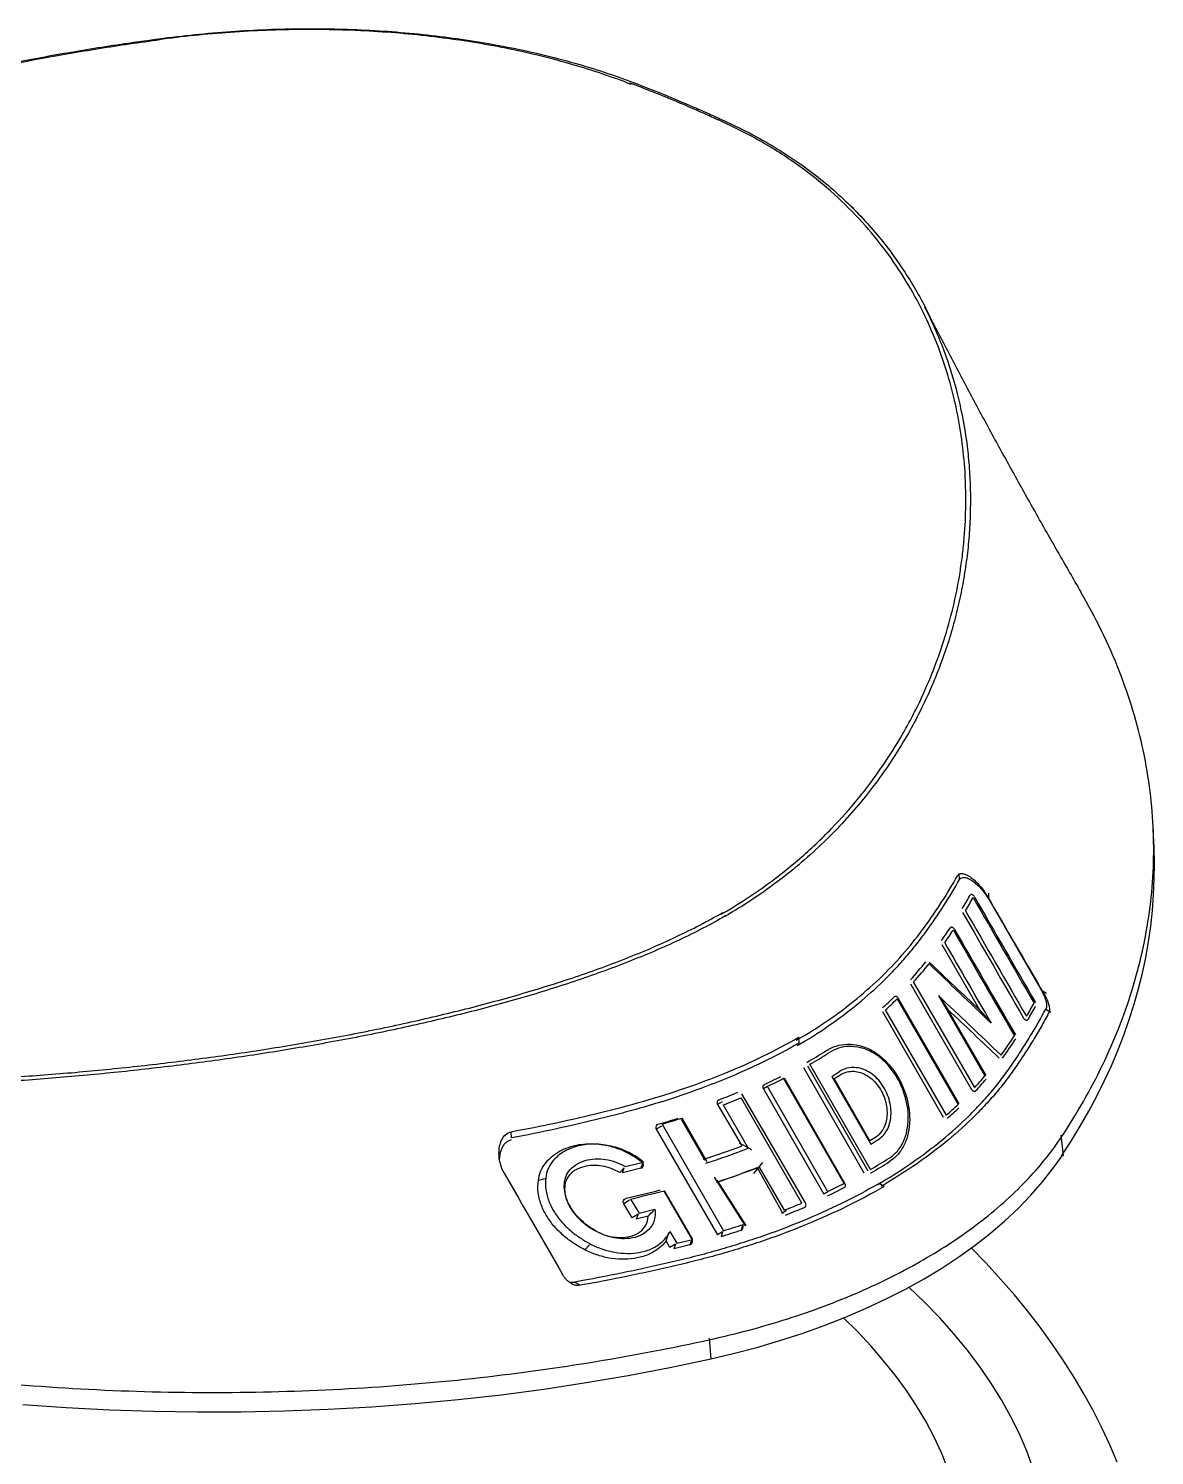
# Model space of a CAD drawing. Extents: x 0 to 170, y 4 to 247.
# Drawn here: x 147.33 to 169.73, y 138.97 to 167.36 of the extents above; entities that cross this region are included whole.
import ezdxf

# ---------------------------------------------------------------- set-up
doc = ezdxf.new("R2010")
doc.units = 0
doc.layers.add('LIVELLO_1', color=160, linetype='Continuous')

# ---------------------------------------------------------------- blocks, each defined once
blk = doc.blocks.new('AI9-BLK1')
at = {"layer": 'LIVELLO_1', "color": 7}
for p, q in [((84.811, 25.648), (84.797, 26.017)), ((81.521, 24.621), (81.524, 24.739)), ((81.521, 24.621), (82.571, 22.802)), ((80.587, 23.721), (81.34, 22.418)), ((82.673, 22.747), (82.571, 22.804)), ((80.52, 22.704), (80.707, 22.429)), ((81.468, 21.116), (80.707, 22.429)), ((79.405, 22.385), (80.616, 20.287)), ((81.34, 22.418), (81.57, 22.155)), ((77.916, 21.307), (79.115, 19.214)), ((79.167, 19.242), (77.965, 21.337)), ((78.661, 18.968), (77.46, 21.063)), ((79.041, 19.17), (77.841, 21.266)), ((78.4, 21.097), (79.173, 19.747)), ((78.446, 21.051), (78.56, 21.122)), ((79.157, 19.813), (78.446, 21.051)), ((77.875, 18.578), (76.609, 20.748)), ((76.241, 20.529), (76.738, 19.667)), ((75.88, 19.421), (75.407, 20.238)), ((75.92, 19.398), (75.419, 20.268)), ((79.267, 19.881), (79.157, 19.813)), ((82.956, 19.928), (83, 19.515)), ((76.809, 19.633), (76.563, 19.766)), ((77.021, 19.386), (76.841, 19.167)), ((74.235, 19.176), (74.269, 19.274)), ((76.683, 18.122), (76.068, 19.091)), ((76.694, 18.127), (76.121, 19.029)), ((76.916, 19.286), (77.425, 18.367)), ((75.062, 18.805), (75.62, 17.845)), ((78.32, 18.8), (78.238, 18.751)), ((74.544, 18.354), (74.508, 18.255)), ((74.742, 18.315), (74.508, 18.255)), ((77.489, 18.421), (77.398, 18.368)), ((76.224, 18.001), (76.122, 17.943)), ((75.289, 17.76), (75.255, 17.663)), ((73.288, 17.005), (73.392, 16.94)), ((75.959, 15.887), (75.993, 15.47))]:
    blk.add_line(p, q, dxfattribs=at)
for points in [[(82.972, 19.515), (83.162, 19.81), (83.342, 20.106), (83.513, 20.402), (83.672, 20.701), (83.822, 21.003), (83.962, 21.307), (84.091, 21.61), (84.208, 21.917), (84.317, 22.225), (84.415, 22.532), (84.502, 22.842), (84.579, 23.151), (84.646, 23.463), (84.702, 23.774), (84.746, 24.086), (84.781, 24.398), (84.804, 24.713), (84.817, 25.025), (84.82, 25.339), (84.811, 25.651)], [(77.117, 20.895), (77.038, 20.848), (78.238, 18.751)], [(76.22, 20.592), (76.127, 20.539), (76.609, 19.713)], [(62.303, 14.569), (63.166, 14.508), (64.033, 14.463), (64.902, 14.434), (65.773, 14.42), (66.642, 14.422), (67.511, 14.44), (68.38, 14.474), (69.246, 14.522), (70.109, 14.588), (70.967, 14.668), (71.822, 14.763), (72.671, 14.876), (73.512, 15.003), (74.348, 15.146), (75.175, 15.303), (75.993, 15.474)], [(75.008, 20.105), (74.906, 20.047), (76.122, 17.943)], [(74.63, 19.362), (74.598, 19.268), (74.235, 19.176)], [(75.965, 15.47), (76.44, 15.582), (76.906, 15.704), (77.363, 15.839), (77.81, 15.984), (78.246, 16.14), (78.67, 16.307), (79.081, 16.483), (79.479, 16.669), (79.864, 16.866), (80.235, 17.07), (80.588, 17.284), (80.926, 17.507), (81.251, 17.739), (81.554, 17.977), (81.842, 18.221), (82.112, 18.475), (82.362, 18.735), (82.594, 18.997), (82.807, 19.268), (83, 19.542)], [(74.544, 18.354), (74.43, 18.285), (74.26, 18.564)], [(75.289, 17.76), (75.176, 17.694), (75.102, 17.824)], [(75.607, 17.836), (75.574, 17.744), (75.255, 17.663)], [(84.081, 13.421), (83.934, 13.766), (83.774, 14.106), (83.6, 14.447), (83.413, 14.783), (83.215, 15.118), (83.004, 15.45), (82.78, 15.779), (82.544, 16.104), (82.293, 16.429), (82.032, 16.748), (81.758, 17.065), (81.472, 17.38), (81.175, 17.688)], [(80.71, 13.291), (80.582, 13.609), (80.435, 13.922), (80.27, 14.234), (80.087, 14.542), (79.885, 14.846), (79.667, 15.146), (79.431, 15.44), (79.18, 15.732), (78.91, 16.019), (78.625, 16.3)], [(82.409, 13.289), (82.281, 13.638), (82.132, 13.982), (81.964, 14.325), (81.775, 14.664), (81.567, 14.998), (81.34, 15.329), (81.095, 15.656), (80.829, 15.976), (80.547, 16.293), (80.247, 16.603), (79.928, 16.909)]]:
    blk.add_lwpolyline(points, dxfattribs=at)
for points, knots in [([(49.838, 36.897), (50.134, 37.069), (50.432, 37.232), (50.733, 37.394), (51.043, 37.557), (51.352, 37.716), (51.666, 37.87), (51.985, 38.027), (52.308, 38.178), (52.633, 38.325), (52.964, 38.475), (53.298, 38.618), (53.635, 38.759), (53.976, 38.901), (54.321, 39.037), (54.667, 39.169), (55.019, 39.305), (55.373, 39.432), (55.729, 39.557), (56.09, 39.684), (56.453, 39.804), (56.818, 39.922), (57.188, 40.04), (57.558, 40.152), (57.932, 40.261), (58.119, 40.314), (58.308, 40.367), (58.497, 40.42), (58.688, 40.473), (58.878, 40.524), (59.068, 40.575), (59.453, 40.674), (59.838, 40.77), (60.225, 40.861), (60.616, 40.953), (61.007, 41.039), (61.401, 41.121), (61.796, 41.205), (62.194, 41.281), (62.593, 41.355), (62.992, 41.429), (63.394, 41.498), (63.795, 41.562), (64.201, 41.625), (64.606, 41.684), (65.011, 41.739)], [0, 0, 0, 0, 1, 1, 1, 2, 2, 2, 3, 3, 3, 4, 4, 4, 5, 5, 5, 6, 6, 6, 7, 7, 7, 8, 8, 8, 9, 9, 9, 10, 10, 10, 11, 11, 11, 12, 12, 12, 13, 13, 13, 14, 14, 14, 15, 15, 15, 15]), ([(74.408, 40.831), (74.027, 40.979), (73.64, 41.111), (73.247, 41.223), (72.834, 41.344), (72.416, 41.446), (71.995, 41.534), (71.555, 41.623), (71.113, 41.697), (70.666, 41.754), (70.208, 41.815), (69.747, 41.857), (69.284, 41.884), (68.812, 41.914), (68.339, 41.925), (67.866, 41.922), (67.388, 41.92), (66.908, 41.901), (66.432, 41.866), (65.954, 41.832), (65.479, 41.783), (65.004, 41.718)], [0, 0, 0, 0, 1, 1, 1, 2, 2, 2, 3, 3, 3, 4, 4, 4, 5, 5, 5, 6, 6, 6, 7, 7, 7, 7]), ([(65.011, 41.739), (65.487, 41.802), (65.964, 41.851), (66.444, 41.884), (66.922, 41.918), (67.401, 41.937), (67.881, 41.939), (68.356, 41.942), (68.831, 41.929), (69.304, 41.904), (69.769, 41.876), (70.231, 41.835), (70.691, 41.775), (71.139, 41.718), (71.584, 41.644), (72.025, 41.558), (72.448, 41.474), (72.868, 41.372), (73.283, 41.254), (73.677, 41.142), (74.067, 41.014), (74.45, 40.87)], [0, 0, 0, 0, 1, 1, 1, 2, 2, 2, 3, 3, 3, 4, 4, 4, 5, 5, 5, 6, 6, 6, 7, 7, 7, 7]), ([(49.883, 36.869), (50.178, 37.039), (50.474, 37.205), (50.775, 37.367), (51.083, 37.53), (51.393, 37.689), (51.706, 37.844), (52.024, 38), (52.347, 38.153), (52.671, 38.299), (52.836, 38.373), (53.001, 38.448), (53.166, 38.52), (53.335, 38.593), (53.502, 38.664), (53.671, 38.735), (54.012, 38.878), (54.356, 39.014), (54.702, 39.146), (55.052, 39.281), (55.406, 39.41), (55.761, 39.535), (56.122, 39.662), (56.485, 39.784), (56.85, 39.901), (57.218, 40.018), (57.589, 40.131), (57.961, 40.24), (58.15, 40.294), (58.337, 40.348), (58.526, 40.4), (58.716, 40.453), (58.907, 40.504), (59.097, 40.553), (59.481, 40.655), (59.865, 40.752), (60.252, 40.843), (60.642, 40.935), (61.033, 41.022), (61.426, 41.104), (61.821, 41.186), (62.217, 41.264), (62.614, 41.338), (63.015, 41.413), (63.416, 41.481), (63.817, 41.545), (64.222, 41.609), (64.626, 41.669), (65.031, 41.722)], [0, 0, 0, 0, 1, 1, 1, 2, 2, 2, 3, 3, 3, 4, 4, 4, 5, 5, 5, 6, 6, 6, 7, 7, 7, 8, 8, 8, 9, 9, 9, 10, 10, 10, 11, 11, 11, 12, 12, 12, 13, 13, 13, 14, 14, 14, 15, 15, 15, 16, 16, 16, 16]), ([(76.212, 24.33), (76.76, 24.648), (77.281, 25.015), (77.761, 25.428), (77.979, 25.618), (78.19, 25.815), (78.39, 26.023), (78.58, 26.221), (78.763, 26.426), (78.936, 26.637), (79.02, 26.74), (79.102, 26.844), (79.18, 26.95), (79.257, 27.054), (79.333, 27.159), (79.405, 27.267), (79.548, 27.474), (79.683, 27.687), (79.808, 27.902), (79.869, 28.01), (79.928, 28.117), (79.985, 28.226), (80.042, 28.332), (80.096, 28.44), (80.148, 28.549), (80.249, 28.764), (80.342, 28.979), (80.428, 29.199), (80.513, 29.413), (80.588, 29.632), (80.656, 29.852), (80.722, 30.068), (80.781, 30.287), (80.831, 30.507), (80.882, 30.724), (80.924, 30.943), (80.957, 31.161), (80.975, 31.272), (80.99, 31.38), (81.003, 31.49), (81.015, 31.598), (81.027, 31.708), (81.036, 31.817), (81.054, 32.035), (81.063, 32.252), (81.066, 32.471), (81.068, 32.58), (81.068, 32.688), (81.063, 32.797), (81.06, 32.905), (81.056, 33.014), (81.05, 33.122), (81.037, 33.338), (81.013, 33.555), (80.985, 33.769), (80.955, 33.986), (80.918, 34.2), (80.871, 34.413), (80.825, 34.627), (80.771, 34.842), (80.707, 35.05), (80.643, 35.264), (80.571, 35.474), (80.489, 35.681), (80.406, 35.893), (80.315, 36.101), (80.215, 36.303), (80.113, 36.511), (80.001, 36.716), (79.881, 36.913), (79.756, 37.119), (79.622, 37.317), (79.478, 37.51), (79.33, 37.709), (79.171, 37.903), (79.005, 38.088), (78.829, 38.282), (78.644, 38.466), (78.451, 38.642), (78.245, 38.828), (78.031, 39.003), (77.809, 39.166), (77.691, 39.251), (77.571, 39.333), (77.45, 39.414), (77.325, 39.496), (77.197, 39.574), (77.068, 39.65), (76.932, 39.729), (76.796, 39.803), (76.658, 39.874), (76.587, 39.911), (76.516, 39.945), (76.443, 39.98), (76.371, 40.014), (76.297, 40.05), (76.224, 40.084), (76.076, 40.153), (75.927, 40.221), (75.776, 40.287), (75.625, 40.353), (75.473, 40.42), (75.32, 40.484), (75.009, 40.614), (74.695, 40.739), (74.38, 40.858)], [0, 0, 0, 0, 1, 1, 1, 2, 2, 2, 3, 3, 3, 4, 4, 4, 5, 5, 5, 6, 6, 6, 7, 7, 7, 8, 8, 8, 9, 9, 9, 10, 10, 10, 11, 11, 11, 12, 12, 12, 13, 13, 13, 14, 14, 14, 15, 15, 15, 16, 16, 16, 17, 17, 17, 18, 18, 18, 19, 19, 19, 20, 20, 20, 21, 21, 21, 22, 22, 22, 23, 23, 23, 24, 24, 24, 25, 25, 25, 26, 26, 26, 27, 27, 27, 28, 28, 28, 29, 29, 29, 30, 30, 30, 31, 31, 31, 32, 32, 32, 33, 33, 33, 34, 34, 34, 35, 35, 35, 35]), ([(74.45, 40.87), (74.65, 40.792), (74.851, 40.714), (75.05, 40.634), (75.246, 40.553), (75.442, 40.471), (75.637, 40.387), (75.731, 40.346), (75.827, 40.304), (75.923, 40.261), (76.019, 40.218), (76.112, 40.176), (76.206, 40.131), (76.392, 40.047), (76.579, 39.959), (76.76, 39.865), (76.934, 39.774), (77.106, 39.678), (77.275, 39.576), (77.435, 39.478), (77.594, 39.374), (77.748, 39.267), (77.896, 39.163), (78.04, 39.054), (78.181, 38.942), (78.316, 38.833), (78.449, 38.717), (78.577, 38.6), (78.822, 38.376), (79.051, 38.136), (79.264, 37.885), (79.468, 37.645), (79.655, 37.394), (79.828, 37.133), (79.992, 36.883), (80.145, 36.622), (80.28, 36.355)], [0, 0, 0, 0, 1, 1, 1, 2, 2, 2, 3, 3, 3, 4, 4, 4, 5, 5, 5, 6, 6, 6, 7, 7, 7, 8, 8, 8, 9, 9, 9, 10, 10, 10, 11, 11, 11, 12, 12, 12, 12]), ([(80.244, 36.405), (80.386, 36.128), (80.513, 35.845), (80.621, 35.554), (80.729, 35.269), (80.821, 34.979), (80.894, 34.684), (80.967, 34.396), (81.026, 34.101), (81.069, 33.804), (81.089, 33.655), (81.107, 33.508), (81.121, 33.36), (81.134, 33.211), (81.144, 33.062), (81.15, 32.913), (81.156, 32.764), (81.159, 32.614), (81.156, 32.466), (81.155, 32.316), (81.15, 32.167), (81.141, 32.017), (81.133, 31.866), (81.12, 31.716), (81.104, 31.566), (81.087, 31.415), (81.066, 31.265), (81.043, 31.114), (81.019, 30.965), (80.99, 30.814), (80.96, 30.665), (80.928, 30.513), (80.893, 30.364), (80.854, 30.215), (80.815, 30.063), (80.771, 29.913), (80.725, 29.762), (80.677, 29.613), (80.624, 29.463), (80.569, 29.314), (80.514, 29.162), (80.455, 29.015), (80.391, 28.866), (80.325, 28.715), (80.257, 28.565), (80.184, 28.419), (80.036, 28.115), (79.87, 27.82), (79.689, 27.533), (79.498, 27.233), (79.291, 26.943), (79.068, 26.665), (78.831, 26.369), (78.577, 26.088), (78.307, 25.822), (78.015, 25.534), (77.706, 25.266), (77.382, 25.018), (77.027, 24.746), (76.655, 24.499), (76.269, 24.275)], [0, 0, 0, 0, 1, 1, 1, 2, 2, 2, 3, 3, 3, 4, 4, 4, 5, 5, 5, 6, 6, 6, 7, 7, 7, 8, 8, 8, 9, 9, 9, 10, 10, 10, 11, 11, 11, 12, 12, 12, 13, 13, 13, 14, 14, 14, 15, 15, 15, 16, 16, 16, 17, 17, 17, 18, 18, 18, 19, 19, 19, 20, 20, 20, 20]), ([(83.36, 30.734), (83.206, 30.997), (83.055, 31.262), (82.902, 31.526), (82.752, 31.791), (82.6, 32.055), (82.451, 32.319), (82.301, 32.586), (82.153, 32.851), (82.006, 33.118), (81.858, 33.383), (81.711, 33.65), (81.564, 33.918), (81.419, 34.185), (81.275, 34.454), (81.131, 34.721), (80.989, 34.989), (80.847, 35.259), (80.705, 35.528), (80.636, 35.663), (80.566, 35.798), (80.496, 35.932), (80.427, 36.067), (80.357, 36.202), (80.289, 36.338)], [0, 0, 0, 0, 1, 1, 1, 2, 2, 2, 3, 3, 3, 4, 4, 4, 5, 5, 5, 6, 6, 6, 7, 7, 7, 8, 8, 8, 8]), ([(80.219, 17.448), (80.606, 17.67), (80.979, 17.915), (81.335, 18.187), (81.663, 18.439), (81.975, 18.715), (82.263, 19.014), (82.526, 19.289), (82.768, 19.586), (82.978, 19.902), (83.279, 20.357), (83.55, 20.832), (83.787, 21.322), (84.019, 21.805), (84.218, 22.304), (84.375, 22.815), (84.532, 23.323), (84.648, 23.842), (84.72, 24.368), (84.791, 24.895), (84.819, 25.427), (84.798, 25.959), (84.778, 26.499), (84.711, 27.037), (84.599, 27.568), (84.483, 28.112), (84.32, 28.647), (84.117, 29.165), (83.905, 29.706), (83.646, 30.229), (83.356, 30.73)], [0, 0, 0, 0, 1, 1, 1, 2, 2, 2, 3, 3, 3, 4, 4, 4, 5, 5, 5, 6, 6, 6, 7, 7, 7, 8, 8, 8, 9, 9, 9, 10, 10, 10, 10]), ([(77.692, 21.814), (77.909, 21.939), (78.12, 22.071), (78.326, 22.213), (78.522, 22.349), (78.712, 22.491), (78.897, 22.642), (79.073, 22.788), (79.243, 22.938), (79.407, 23.099), (79.562, 23.249), (79.712, 23.409), (79.855, 23.574), (79.991, 23.733), (80.121, 23.899), (80.245, 24.068), (80.366, 24.232), (80.482, 24.401), (80.592, 24.573), (80.7, 24.74), (80.803, 24.912), (80.9, 25.085), (80.906, 25.096), (80.916, 25.106), (80.926, 25.114), (80.938, 25.12), (80.95, 25.127), (80.962, 25.13), (80.977, 25.133), (80.99, 25.132), (81.005, 25.13), (81.021, 25.127), (81.036, 25.122), (81.051, 25.116), (81.068, 25.112), (81.082, 25.105), (81.098, 25.098), (81.113, 25.089), (81.13, 25.079), (81.144, 25.071), (81.178, 25.048), (81.208, 25.024), (81.238, 24.997), (81.269, 24.97), (81.299, 24.939), (81.328, 24.909), (81.357, 24.875), (81.384, 24.842), (81.41, 24.807), (81.435, 24.773), (81.461, 24.734), (81.483, 24.695), (81.863, 24.041), (82.246, 23.384), (82.626, 22.73), (82.638, 22.711), (82.648, 22.691), (82.659, 22.673), (82.667, 22.654), (82.676, 22.635), (82.684, 22.616), (82.692, 22.598), (82.699, 22.578), (82.706, 22.558), (82.712, 22.54), (82.717, 22.52), (82.722, 22.501), (82.725, 22.483), (82.728, 22.466), (82.729, 22.446), (82.729, 22.429), (82.729, 22.413), (82.728, 22.396), (82.725, 22.382), (82.721, 22.368), (82.713, 22.357), (82.666, 22.264), (82.614, 22.173), (82.563, 22.083), (82.512, 21.993), (82.458, 21.903), (82.404, 21.813), (82.347, 21.722), (82.292, 21.634), (82.234, 21.545), (82.176, 21.456), (82.117, 21.366), (82.056, 21.28), (81.995, 21.19), (81.93, 21.102), (81.865, 21.016), (81.798, 20.928), (81.729, 20.841), (81.657, 20.756), (81.583, 20.67), (81.507, 20.585), (81.431, 20.504), (81.352, 20.418), (81.271, 20.335), (81.188, 20.254), (81.015, 20.087), (80.835, 19.928), (80.649, 19.776), (80.453, 19.617), (80.251, 19.467), (80.043, 19.325), (79.825, 19.176), (79.602, 19.035), (79.373, 18.905)], [0, 0, 0, 0, 1, 1, 1, 2, 2, 2, 3, 3, 3, 4, 4, 4, 5, 5, 5, 6, 6, 6, 7, 7, 7, 8, 8, 8, 9, 9, 9, 10, 10, 10, 11, 11, 11, 12, 12, 12, 13, 13, 13, 14, 14, 14, 15, 15, 15, 16, 16, 16, 17, 17, 17, 18, 18, 18, 19, 19, 19, 20, 20, 20, 21, 21, 21, 22, 22, 22, 23, 23, 23, 24, 24, 24, 25, 25, 25, 26, 26, 26, 27, 27, 27, 28, 28, 28, 29, 29, 29, 30, 30, 30, 31, 31, 31, 32, 32, 32, 33, 33, 33, 34, 34, 34, 35, 35, 35, 36, 36, 36, 36]), ([(77.71, 21.708), (77.928, 21.833), (78.14, 21.968), (78.348, 22.112), (78.546, 22.249), (78.737, 22.392), (78.923, 22.547), (79.099, 22.691), (79.271, 22.845), (79.436, 23.005), (79.516, 23.084), (79.593, 23.162), (79.669, 23.243), (79.744, 23.323), (79.817, 23.404), (79.888, 23.486), (79.956, 23.568), (80.024, 23.649), (80.091, 23.733), (80.123, 23.774), (80.155, 23.816), (80.187, 23.859), (80.219, 23.9), (80.249, 23.943), (80.281, 23.985), (80.402, 24.15), (80.518, 24.32), (80.63, 24.493), (80.738, 24.662), (80.843, 24.835), (80.94, 25.011), (80.94, 25.011), (80.936, 25.132), (80.936, 25.132)], [0, 0, 0, 0, 1, 1, 1, 2, 2, 2, 3, 3, 3, 4, 4, 4, 5, 5, 5, 6, 6, 6, 7, 7, 7, 8, 8, 8, 9, 9, 9, 10, 10, 10, 11, 11, 11, 11]), ([(80.941, 25.013), (80.948, 25.022), (80.957, 25.034), (80.969, 25.039), (80.979, 25.048), (80.991, 25.052), (81.005, 25.055), (81.018, 25.056), (81.033, 25.056), (81.046, 25.055), (81.062, 25.052), (81.076, 25.048), (81.091, 25.044), (81.107, 25.038), (81.123, 25.031), (81.137, 25.022), (81.155, 25.015), (81.169, 25.004), (81.184, 24.995), (81.217, 24.974), (81.248, 24.95), (81.277, 24.923), (81.309, 24.896), (81.336, 24.865), (81.364, 24.836), (81.395, 24.803), (81.421, 24.77), (81.446, 24.734), (81.472, 24.697), (81.497, 24.661), (81.519, 24.621)], [0, 0, 0, 0, 1, 1, 1, 2, 2, 2, 3, 3, 3, 4, 4, 4, 5, 5, 5, 6, 6, 6, 7, 7, 7, 8, 8, 8, 9, 9, 9, 10, 10, 10, 10]), ([(81.238, 24.669), (81.234, 24.675), (81.23, 24.682), (81.226, 24.686), (81.221, 24.692), (81.216, 24.696), (81.21, 24.7), (81.206, 24.705), (81.2, 24.709), (81.195, 24.71), (81.19, 24.712), (81.184, 24.713), (81.181, 24.713), (81.175, 24.713), (81.17, 24.713), (81.166, 24.712), (81.163, 24.71), (81.157, 24.709), (81.156, 24.706), (81.152, 24.702), (81.15, 24.697), (81.148, 24.695)], [0, 0, 0, 0, 1, 1, 1, 2, 2, 2, 3, 3, 3, 4, 4, 4, 5, 5, 5, 6, 6, 6, 7, 7, 7, 7]), ([(81.06, 24.391), (81.111, 24.479), (81.162, 24.566), (81.212, 24.654), (81.615, 23.953), (82.019, 23.253), (82.425, 22.552)], [0, 0, 0, 0, 1, 1, 1, 2, 2, 2, 2]), ([(76.293, 24.295), (75.991, 24.119), (75.679, 23.958), (75.364, 23.809), (75.029, 23.653), (74.691, 23.509), (74.348, 23.375), (73.993, 23.235), (73.636, 23.107), (73.276, 22.986), (72.907, 22.862), (72.534, 22.747), (72.159, 22.637), (71.777, 22.53), (71.393, 22.426), (71.007, 22.329), (70.812, 22.283), (70.618, 22.236), (70.421, 22.191), (70.226, 22.144), (70.027, 22.101), (69.83, 22.057), (69.434, 21.97), (69.034, 21.891), (68.634, 21.816), (68.232, 21.741), (67.828, 21.67), (67.423, 21.605), (67.219, 21.572), (67.017, 21.541), (66.814, 21.51), (66.609, 21.478), (66.406, 21.45), (66.201, 21.422), (65.996, 21.393), (65.792, 21.366), (65.586, 21.341), (65.382, 21.315), (65.175, 21.29), (64.97, 21.266), (64.558, 21.217), (64.147, 21.173), (63.734, 21.135), (63.322, 21.094), (62.907, 21.058), (62.493, 21.029), (62.08, 20.996), (61.665, 20.97), (61.251, 20.946), (60.838, 20.924), (60.423, 20.905), (60.008, 20.891), (59.595, 20.875), (59.183, 20.865), (58.768, 20.858), (58.356, 20.853), (57.943, 20.851), (57.53, 20.853), (57.121, 20.856), (56.71, 20.863), (56.3, 20.873), (55.893, 20.884), (55.485, 20.902), (55.078, 20.922), (54.674, 20.944), (54.271, 20.97), (53.868, 21), (53.469, 21.033), (53.069, 21.07), (52.673, 21.114), (52.28, 21.156), (51.888, 21.206), (51.497, 21.26), (51.115, 21.315), (50.733, 21.378), (50.352, 21.447), (49.981, 21.515), (49.61, 21.592), (49.242, 21.678), (49.063, 21.721), (48.884, 21.765), (48.705, 21.813), (48.531, 21.86), (48.356, 21.907), (48.183, 21.959), (48.014, 22.01), (47.845, 22.066), (47.677, 22.122), (47.513, 22.178), (47.351, 22.236), (47.19, 22.298), (47.032, 22.358), (46.878, 22.422), (46.723, 22.49), (46.649, 22.522), (46.575, 22.558), (46.501, 22.593), (46.428, 22.627), (46.354, 22.662), (46.282, 22.697), (46.139, 22.768), (45.995, 22.84), (45.853, 22.913), (45.712, 22.984), (45.572, 23.057), (45.434, 23.134), (45.162, 23.28), (44.893, 23.431), (44.627, 23.589), (44.627, 23.589), (44.534, 20.738), (44.534, 20.738), (45.041, 20.377), (45.563, 20.038), (46.097, 19.718), (46.668, 19.377), (47.252, 19.057), (47.845, 18.757), (48.477, 18.439), (49.12, 18.144), (49.773, 17.872), (50.462, 17.582), (51.158, 17.319), (51.862, 17.075), (52.6, 16.821), (53.345, 16.589), (54.096, 16.382), (54.875, 16.167), (55.659, 15.975), (56.45, 15.808), (57.26, 15.633), (58.075, 15.483), (58.895, 15.357), (59.727, 15.227), (60.564, 15.121), (61.402, 15.039), (63.086, 14.873), (64.779, 14.796), (66.471, 14.81), (68.118, 14.823), (69.766, 14.921), (71.404, 15.105), (72.942, 15.278), (74.472, 15.53), (75.984, 15.862), (76.501, 15.976), (77.017, 16.114), (77.523, 16.274), (78.008, 16.43), (78.486, 16.608), (78.954, 16.811), (79.391, 17.002), (79.82, 17.216), (80.233, 17.455)], [0, 0, 0, 0, 1, 1, 1, 2, 2, 2, 3, 3, 3, 4, 4, 4, 5, 5, 5, 6, 6, 6, 7, 7, 7, 8, 8, 8, 9, 9, 9, 10, 10, 10, 11, 11, 11, 12, 12, 12, 13, 13, 13, 14, 14, 14, 15, 15, 15, 16, 16, 16, 17, 17, 17, 18, 18, 18, 19, 19, 19, 20, 20, 20, 21, 21, 21, 22, 22, 22, 23, 23, 23, 24, 24, 24, 25, 25, 25, 26, 26, 26, 27, 27, 27, 28, 28, 28, 29, 29, 29, 30, 30, 30, 31, 31, 31, 32, 32, 32, 33, 33, 33, 34, 34, 34, 35, 35, 35, 36, 36, 36, 37, 37, 37, 38, 38, 38, 39, 39, 39, 40, 40, 40, 41, 41, 41, 42, 42, 42, 43, 43, 43, 44, 44, 44, 45, 45, 45, 46, 46, 46, 47, 47, 47, 48, 48, 48, 49, 49, 49, 50, 50, 50, 51, 51, 51, 51]), ([(44.708, 23.723), (44.84, 23.645), (44.972, 23.568), (45.105, 23.493), (45.241, 23.416), (45.375, 23.341), (45.513, 23.267), (45.65, 23.194), (45.789, 23.118), (45.929, 23.047), (46.071, 22.975), (46.215, 22.904), (46.357, 22.833), (46.43, 22.798), (46.503, 22.761), (46.574, 22.727), (46.648, 22.693), (46.722, 22.659), (46.797, 22.625), (46.873, 22.592), (46.949, 22.559), (47.025, 22.528), (47.104, 22.494), (47.182, 22.461), (47.261, 22.433), (47.42, 22.371), (47.582, 22.31), (47.746, 22.254), (47.913, 22.196), (48.08, 22.142), (48.249, 22.09), (48.423, 22.04), (48.596, 21.989), (48.77, 21.942), (48.948, 21.893), (49.126, 21.847), (49.305, 21.805), (49.671, 21.717), (50.039, 21.639), (50.409, 21.568), (50.598, 21.532), (50.787, 21.5), (50.976, 21.467), (51.167, 21.433), (51.359, 21.404), (51.55, 21.376), (51.939, 21.318), (52.329, 21.267), (52.719, 21.223), (53.115, 21.177), (53.513, 21.139), (53.909, 21.105), (54.31, 21.073), (54.712, 21.044), (55.114, 21.023), (55.317, 21.012), (55.519, 21), (55.72, 20.992), (55.924, 20.982), (56.127, 20.976), (56.331, 20.969), (56.534, 20.962), (56.739, 20.958), (56.942, 20.954), (57.147, 20.948), (57.352, 20.946), (57.557, 20.944), (57.967, 20.941), (58.376, 20.941), (58.787, 20.946), (59.198, 20.954), (59.609, 20.962), (60.023, 20.976), (60.228, 20.982), (60.435, 20.99), (60.64, 20.999), (60.846, 21.007), (61.054, 21.02), (61.258, 21.03), (61.671, 21.051), (62.084, 21.08), (62.496, 21.11), (62.701, 21.124), (62.907, 21.141), (63.114, 21.158), (63.319, 21.173), (63.525, 21.193), (63.73, 21.213), (64.141, 21.251), (64.552, 21.295), (64.962, 21.342), (65.165, 21.366), (65.37, 21.392), (65.575, 21.417), (65.778, 21.443), (65.983, 21.469), (66.186, 21.497), (66.39, 21.525), (66.593, 21.554), (66.796, 21.585), (66.998, 21.615), (67.201, 21.647), (67.402, 21.68), (67.806, 21.745), (68.207, 21.814), (68.609, 21.89), (68.809, 21.928), (69.008, 21.965), (69.207, 22.006), (69.405, 22.046), (69.602, 22.086), (69.8, 22.13), (70.192, 22.215), (70.583, 22.305), (70.97, 22.403), (71.164, 22.449), (71.357, 22.498), (71.548, 22.551), (71.738, 22.602), (71.928, 22.654), (72.118, 22.708), (72.49, 22.815), (72.862, 22.931), (73.231, 23.053), (73.59, 23.174), (73.946, 23.301), (74.299, 23.442), (74.639, 23.575), (74.976, 23.719), (75.306, 23.876), (75.621, 24.024), (75.93, 24.184), (76.232, 24.358)], [0, 0, 0, 0, 1, 1, 1, 2, 2, 2, 3, 3, 3, 4, 4, 4, 5, 5, 5, 6, 6, 6, 7, 7, 7, 8, 8, 8, 9, 9, 9, 10, 10, 10, 11, 11, 11, 12, 12, 12, 13, 13, 13, 14, 14, 14, 15, 15, 15, 16, 16, 16, 17, 17, 17, 18, 18, 18, 19, 19, 19, 20, 20, 20, 21, 21, 21, 22, 22, 22, 23, 23, 23, 24, 24, 24, 25, 25, 25, 26, 26, 26, 27, 27, 27, 28, 28, 28, 29, 29, 29, 30, 30, 30, 31, 31, 31, 32, 32, 32, 33, 33, 33, 34, 34, 34, 35, 35, 35, 36, 36, 36, 37, 37, 37, 38, 38, 38, 39, 39, 39, 40, 40, 40, 41, 41, 41, 42, 42, 42, 43, 43, 43, 44, 44, 44, 44]), ([(80.646, 23.755), (80.704, 23.838), (80.761, 23.923), (80.818, 24.007), (81.221, 23.304), (81.626, 22.605), (82.032, 21.904)], [0, 0, 0, 0, 1, 1, 1, 2, 2, 2, 2]), ([(80.841, 24.021), (80.837, 24.025), (80.833, 24.032), (80.829, 24.038), (80.825, 24.042), (80.821, 24.046), (80.816, 24.05), (80.81, 24.053), (80.806, 24.058), (80.8, 24.059), (80.797, 24.06), (80.792, 24.062), (80.786, 24.062), (80.781, 24.063), (80.776, 24.062), (80.772, 24.062), (80.77, 24.06), (80.765, 24.059), (80.762, 24.056), (80.76, 24.055), (80.755, 24.05), (80.754, 24.048)], [0, 0, 0, 0, 1, 1, 1, 2, 2, 2, 3, 3, 3, 4, 4, 4, 5, 5, 5, 6, 6, 6, 7, 7, 7, 7]), ([(81.243, 20.873), (81.243, 20.873), (80.028, 22.975), (80.028, 22.975), (80.132, 23.093), (80.235, 23.213), (80.334, 23.337)], [0, 0, 0, 0, 1, 1, 1, 2, 2, 2, 2]), ([(79.963, 22.94), (79.963, 22.94), (81.181, 20.837), (81.181, 20.837), (81.184, 20.832), (81.187, 20.826), (81.191, 20.822), (81.194, 20.817), (81.198, 20.814), (81.202, 20.81), (81.207, 20.807), (81.212, 20.804), (81.216, 20.803), (81.22, 20.8), (81.224, 20.8), (81.228, 20.799), (81.233, 20.797), (81.238, 20.797), (81.242, 20.797), (81.246, 20.799), (81.249, 20.8), (81.253, 20.802), (81.256, 20.804), (81.261, 20.806), (81.262, 20.809), (81.334, 20.885), (81.403, 20.963), (81.47, 21.041)], [0, 0, 0, 0, 1, 1, 1, 2, 2, 2, 3, 3, 3, 4, 4, 4, 5, 5, 5, 6, 6, 6, 7, 7, 7, 8, 8, 8, 9, 9, 9, 9]), ([(82.571, 22.804), (82.581, 22.785), (82.591, 22.766), (82.6, 22.748), (82.61, 22.73), (82.619, 22.711), (82.626, 22.691), (82.634, 22.673), (82.642, 22.654), (82.648, 22.633), (82.654, 22.616), (82.66, 22.596), (82.664, 22.576), (82.667, 22.559), (82.671, 22.542), (82.671, 22.522), (82.673, 22.507), (82.673, 22.491), (82.67, 22.474), (82.667, 22.46), (82.663, 22.446), (82.656, 22.435)], [0, 0, 0, 0, 1, 1, 1, 2, 2, 2, 3, 3, 3, 4, 4, 4, 5, 5, 5, 6, 6, 6, 7, 7, 7, 7]), ([(79.301, 18.94), (79.532, 19.075), (79.756, 19.215), (79.975, 19.366), (80.184, 19.511), (80.387, 19.662), (80.584, 19.823), (80.771, 19.976), (80.951, 20.139), (81.125, 20.308), (81.208, 20.39), (81.289, 20.474), (81.368, 20.56), (81.446, 20.643), (81.522, 20.729), (81.596, 20.817), (81.668, 20.904), (81.737, 20.99), (81.804, 21.08), (81.837, 21.122), (81.869, 21.168), (81.902, 21.213), (81.934, 21.257), (81.964, 21.301), (81.995, 21.346), (82.056, 21.436), (82.115, 21.525), (82.173, 21.617), (82.232, 21.705), (82.287, 21.796), (82.343, 21.887), (82.454, 22.067), (82.557, 22.25), (82.655, 22.436), (82.655, 22.436), (82.76, 22.371), (82.76, 22.371)], [0, 0, 0, 0, 1, 1, 1, 2, 2, 2, 3, 3, 3, 4, 4, 4, 5, 5, 5, 6, 6, 6, 7, 7, 7, 8, 8, 8, 9, 9, 9, 10, 10, 10, 11, 11, 11, 12, 12, 12, 12]), ([(80.679, 20.322), (80.679, 20.322), (79.469, 22.423), (79.469, 22.423), (79.548, 22.493), (79.624, 22.565), (79.701, 22.637), (79.701, 22.637), (80.914, 20.538), (80.914, 20.538)], [0, 0, 0, 0, 1, 1, 1, 2, 2, 2, 3, 3, 3, 3]), ([(80.932, 20.549), (80.932, 20.549), (79.719, 22.65), (79.719, 22.65), (79.717, 22.654), (79.713, 22.66), (79.711, 22.663), (79.706, 22.667), (79.703, 22.672), (79.699, 22.674), (79.695, 22.678), (79.69, 22.68), (79.685, 22.683), (79.681, 22.684), (79.677, 22.686), (79.673, 22.686), (79.669, 22.687), (79.664, 22.687), (79.659, 22.687), (79.656, 22.686), (79.652, 22.686), (79.648, 22.684), (79.645, 22.683), (79.641, 22.68), (79.64, 22.678)], [0, 0, 0, 0, 1, 1, 1, 2, 2, 2, 3, 3, 3, 4, 4, 4, 5, 5, 5, 6, 6, 6, 7, 7, 7, 8, 8, 8, 8]), ([(81.769, 21.517), (81.353, 21.914), (80.938, 22.31), (80.52, 22.704), (80.52, 22.704), (81.446, 21.104), (81.446, 21.104)], [0, 0, 0, 0, 1, 1, 1, 2, 2, 2, 2]), ([(82.214, 22.257), (82.218, 22.252), (82.222, 22.246), (82.227, 22.24), (82.231, 22.236), (82.236, 22.232), (82.241, 22.227), (82.247, 22.223), (82.251, 22.222), (82.257, 22.218), (82.261, 22.216), (82.266, 22.215), (82.272, 22.213), (82.276, 22.213), (82.281, 22.213), (82.285, 22.216), (82.287, 22.216), (82.292, 22.218), (82.297, 22.222), (82.298, 22.225), (82.302, 22.227), (82.304, 22.232), (82.356, 22.317), (82.407, 22.406), (82.456, 22.494)], [0, 0, 0, 0, 1, 1, 1, 2, 2, 2, 3, 3, 3, 4, 4, 4, 5, 5, 5, 6, 6, 6, 7, 7, 7, 8, 8, 8, 8]), ([(71.881, 19.171), (71.858, 19.211), (71.839, 19.252), (71.824, 19.295), (71.809, 19.339), (71.798, 19.383), (71.788, 19.427), (71.781, 19.472), (71.777, 19.518), (71.777, 19.564), (71.777, 19.609), (71.78, 19.654), (71.788, 19.699), (71.798, 19.743), (71.81, 19.786), (71.829, 19.827), (71.848, 19.868), (71.873, 19.905), (71.906, 19.935), (71.938, 19.963), (71.98, 19.987), (72.022, 19.996), (72.322, 20.051), (72.62, 20.111), (72.918, 20.175), (73.212, 20.238), (73.506, 20.305), (73.798, 20.376), (74.086, 20.447), (74.374, 20.522), (74.66, 20.605), (74.939, 20.685), (75.217, 20.773), (75.492, 20.867), (75.761, 20.96), (76.026, 21.06), (76.288, 21.166), (76.542, 21.271), (76.794, 21.383), (77.04, 21.502), (77.277, 21.619), (77.512, 21.742), (77.74, 21.875), (77.74, 21.875), (77.743, 21.759), (77.743, 21.759), (77.514, 21.626), (77.281, 21.502), (77.043, 21.386), (76.796, 21.267), (76.545, 21.155), (76.292, 21.05), (76.029, 20.942), (75.764, 20.843), (75.496, 20.749), (75.22, 20.654), (74.943, 20.566), (74.663, 20.487), (74.521, 20.444), (74.379, 20.406), (74.235, 20.367), (74.091, 20.329), (73.946, 20.292), (73.8, 20.256), (73.507, 20.183), (73.213, 20.116), (72.92, 20.053), (72.622, 19.987), (72.323, 19.928), (72.024, 19.871), (72.024, 19.871), (72.022, 19.996), (72.022, 19.996)], [0, 0, 0, 0, 1, 1, 1, 2, 2, 2, 3, 3, 3, 4, 4, 4, 5, 5, 5, 6, 6, 6, 7, 7, 7, 8, 8, 8, 9, 9, 9, 10, 10, 10, 11, 11, 11, 12, 12, 12, 13, 13, 13, 14, 14, 14, 15, 15, 15, 16, 16, 16, 17, 17, 17, 18, 18, 18, 19, 19, 19, 20, 20, 20, 21, 21, 21, 22, 22, 22, 23, 23, 23, 24, 24, 24, 24]), ([(78.281, 21.603), (78.344, 21.644), (78.413, 21.677), (78.484, 21.7), (78.559, 21.721), (78.634, 21.734), (78.709, 21.738), (78.788, 21.739), (78.868, 21.729), (78.944, 21.711), (79.024, 21.691), (79.105, 21.66), (79.178, 21.622), (79.256, 21.579), (79.33, 21.528), (79.397, 21.47), (79.468, 21.409), (79.53, 21.341), (79.59, 21.268), (79.648, 21.195), (79.701, 21.114), (79.745, 21.03), (79.79, 20.946), (79.828, 20.86), (79.859, 20.77), (79.889, 20.681), (79.912, 20.592), (79.928, 20.499), (79.943, 20.412), (79.949, 20.321), (79.949, 20.231), (79.947, 20.145), (79.939, 20.059), (79.921, 19.974), (79.904, 19.897), (79.879, 19.818), (79.845, 19.745), (79.809, 19.674), (79.768, 19.607), (79.717, 19.549), (79.669, 19.491), (79.61, 19.441), (79.547, 19.401)], [0, 0, 0, 0, 1, 1, 1, 2, 2, 2, 3, 3, 3, 4, 4, 4, 5, 5, 5, 6, 6, 6, 7, 7, 7, 8, 8, 8, 9, 9, 9, 10, 10, 10, 11, 11, 11, 12, 12, 12, 13, 13, 13, 14, 14, 14, 14]), ([(79.542, 19.471), (79.603, 19.509), (79.656, 19.559), (79.705, 19.611), (79.753, 19.668), (79.792, 19.732), (79.823, 19.799), (79.856, 19.869), (79.881, 19.942), (79.895, 20.019), (79.912, 20.096), (79.921, 20.179), (79.921, 20.26), (79.922, 20.433), (79.892, 20.606), (79.835, 20.77), (79.808, 20.854), (79.772, 20.936), (79.73, 21.017), (79.687, 21.097), (79.638, 21.172), (79.583, 21.243), (79.527, 21.314), (79.466, 21.379), (79.4, 21.436), (79.336, 21.491), (79.267, 21.541), (79.192, 21.581), (79.121, 21.619), (79.048, 21.649), (78.97, 21.666), (78.897, 21.686), (78.823, 21.694), (78.747, 21.692), (78.675, 21.69), (78.604, 21.678), (78.534, 21.656), (78.467, 21.636), (78.402, 21.603), (78.34, 21.565)], [0, 0, 0, 0, 1, 1, 1, 2, 2, 2, 3, 3, 3, 4, 4, 4, 5, 5, 5, 6, 6, 6, 7, 7, 7, 8, 8, 8, 9, 9, 9, 10, 10, 10, 11, 11, 11, 12, 12, 12, 13, 13, 13, 13]), ([(77.113, 20.899), (77.113, 20.899), (78.316, 18.805), (78.316, 18.805), (78.427, 18.858), (78.535, 18.911), (78.643, 18.967), (78.643, 18.967), (77.441, 21.058), (77.441, 21.058)], [0, 0, 0, 0, 1, 1, 1, 2, 2, 2, 3, 3, 3, 3]), ([(79.328, 19.842), (79.368, 19.868), (79.403, 19.899), (79.433, 19.935), (79.465, 19.97), (79.491, 20.01), (79.512, 20.055), (79.533, 20.098), (79.549, 20.146), (79.559, 20.196), (79.573, 20.246), (79.577, 20.299), (79.579, 20.352), (79.58, 20.463), (79.561, 20.573), (79.526, 20.68), (79.488, 20.79), (79.431, 20.895), (79.361, 20.985), (79.324, 21.03), (79.285, 21.07), (79.243, 21.108), (79.2, 21.144), (79.156, 21.175), (79.106, 21.2), (79.061, 21.224), (79.013, 21.243), (78.963, 21.257), (78.916, 21.268), (78.866, 21.274), (78.817, 21.273), (78.77, 21.273), (78.724, 21.266), (78.679, 21.25), (78.636, 21.237), (78.593, 21.217), (78.554, 21.195)], [0, 0, 0, 0, 1, 1, 1, 2, 2, 2, 3, 3, 3, 4, 4, 4, 5, 5, 5, 6, 6, 6, 7, 7, 7, 8, 8, 8, 9, 9, 9, 10, 10, 10, 11, 11, 11, 12, 12, 12, 12]), ([(78.56, 21.122), (78.595, 21.146), (78.634, 21.163), (78.675, 21.175), (78.715, 21.189), (78.759, 21.196), (78.802, 21.197), (78.847, 21.199), (78.891, 21.193), (78.934, 21.182), (78.981, 21.171), (79.027, 21.153), (79.068, 21.129), (79.113, 21.106), (79.154, 21.078), (79.193, 21.045), (79.232, 21.012), (79.269, 20.973), (79.301, 20.931), (79.334, 20.891), (79.364, 20.844), (79.39, 20.797), (79.414, 20.749), (79.436, 20.701), (79.452, 20.651), (79.484, 20.553), (79.501, 20.45), (79.498, 20.349), (79.498, 20.301), (79.491, 20.252), (79.481, 20.204), (79.471, 20.159), (79.456, 20.116), (79.436, 20.075), (79.415, 20.035), (79.393, 19.999), (79.364, 19.964), (79.336, 19.933), (79.304, 19.905), (79.267, 19.881)], [0, 0, 0, 0, 1, 1, 1, 2, 2, 2, 3, 3, 3, 4, 4, 4, 5, 5, 5, 6, 6, 6, 7, 7, 7, 8, 8, 8, 9, 9, 9, 10, 10, 10, 11, 11, 11, 12, 12, 12, 13, 13, 13, 13]), ([(77.056, 20.932), (77.047, 20.928), (77.039, 20.921), (77.035, 20.912), (77.029, 20.904), (77.027, 20.893), (77.027, 20.881), (77.029, 20.87), (77.03, 20.858), (77.038, 20.848)], [0, 0, 0, 0, 1, 1, 1, 2, 2, 2, 3, 3, 3, 3]), ([(76.11, 18.994), (76.394, 19.086), (76.674, 19.185), (76.953, 19.293), (76.953, 19.293), (77.45, 18.432), (77.45, 18.432), (77.569, 18.479), (77.687, 18.526), (77.804, 18.576), (77.804, 18.576), (76.598, 20.671), (76.598, 20.671)], [0, 0, 0, 0, 1, 1, 1, 2, 2, 2, 3, 3, 3, 4, 4, 4, 4]), ([(76.154, 20.631), (76.144, 20.626), (76.134, 20.619), (76.127, 20.61), (76.121, 20.6), (76.116, 20.589), (76.116, 20.575), (76.116, 20.562), (76.121, 20.549), (76.127, 20.539)], [0, 0, 0, 0, 1, 1, 1, 2, 2, 2, 3, 3, 3, 3]), ([(74.944, 20.143), (74.909, 20.133), (74.889, 20.095), (74.9, 20.061), (74.902, 20.057), (74.903, 20.051), (74.906, 20.047)], [0, 0, 0, 0, 1, 1, 1, 2, 2, 2, 2]), ([(75.022, 20.145), (75.022, 20.145), (76.244, 18.025), (76.244, 18.025), (76.376, 18.066), (76.507, 18.108), (76.64, 18.15)], [0, 0, 0, 0, 1, 1, 1, 2, 2, 2, 2]), ([(72.022, 19.831), (72, 19.827), (71.978, 19.818), (71.957, 19.807), (71.936, 19.794), (71.918, 19.781), (71.902, 19.765), (71.885, 19.749), (71.87, 19.729), (71.857, 19.711), (71.845, 19.691), (71.834, 19.67), (71.825, 19.648), (71.816, 19.627), (71.807, 19.603), (71.802, 19.581), (71.796, 19.559), (71.791, 19.535), (71.788, 19.512), (71.785, 19.487), (71.782, 19.464), (71.781, 19.44)], [0, 0, 0, 0, 1, 1, 1, 2, 2, 2, 3, 3, 3, 4, 4, 4, 5, 5, 5, 6, 6, 6, 7, 7, 7, 7]), ([(72.693, 19.058), (72.693, 19.058), (72.56, 19.028), (72.56, 19.028), (72.567, 19.088), (72.585, 19.146), (72.606, 19.203), (72.63, 19.258), (72.658, 19.309), (72.693, 19.357), (72.728, 19.406), (72.771, 19.449), (72.814, 19.488), (72.859, 19.528), (72.907, 19.563), (72.958, 19.593), (73.058, 19.652), (73.17, 19.695), (73.285, 19.721), (73.4, 19.747), (73.517, 19.759), (73.635, 19.756), (73.752, 19.753), (73.871, 19.736), (73.987, 19.709), (74.103, 19.681), (74.216, 19.638), (74.322, 19.584), (74.431, 19.53), (74.534, 19.464), (74.627, 19.387)], [0, 0, 0, 0, 1, 1, 1, 2, 2, 2, 3, 3, 3, 4, 4, 4, 5, 5, 5, 6, 6, 6, 7, 7, 7, 8, 8, 8, 9, 9, 9, 10, 10, 10, 10]), ([(73.083, 18.997), (73.09, 19.067), (73.116, 19.136), (73.156, 19.193), (73.195, 19.251), (73.246, 19.299), (73.303, 19.337), (73.362, 19.374), (73.424, 19.403), (73.49, 19.421), (73.555, 19.441), (73.623, 19.452), (73.691, 19.455), (73.76, 19.458), (73.83, 19.455), (73.898, 19.444), (73.966, 19.431), (74.035, 19.416), (74.1, 19.391), (74.165, 19.367), (74.229, 19.337), (74.289, 19.302), (74.289, 19.302), (74.652, 19.391), (74.652, 19.391), (74.565, 19.464), (74.467, 19.526), (74.368, 19.579), (74.265, 19.63), (74.161, 19.67), (74.052, 19.698), (73.946, 19.725), (73.835, 19.743), (73.723, 19.747), (73.615, 19.752), (73.504, 19.745), (73.395, 19.721), (73.288, 19.699), (73.183, 19.661), (73.086, 19.607), (73.038, 19.581), (72.993, 19.549), (72.951, 19.513), (72.908, 19.478), (72.869, 19.438), (72.836, 19.394), (72.801, 19.349), (72.774, 19.299), (72.751, 19.248), (72.729, 19.197), (72.715, 19.142), (72.707, 19.085), (72.696, 19.004), (72.697, 18.923), (72.71, 18.844), (72.721, 18.763), (72.741, 18.685), (72.771, 18.609), (72.801, 18.534), (72.839, 18.461), (72.881, 18.392), (72.924, 18.325), (72.974, 18.259), (73.026, 18.198), (73.08, 18.139), (73.138, 18.082), (73.199, 18.029), (73.26, 17.976), (73.324, 17.929), (73.391, 17.885), (73.458, 17.839), (73.526, 17.798), (73.597, 17.761), (73.673, 17.722), (73.752, 17.689), (73.834, 17.66), (73.916, 17.633), (73.997, 17.611), (74.081, 17.598), (74.164, 17.582), (74.25, 17.575), (74.333, 17.575), (74.418, 17.574), (74.501, 17.581), (74.584, 17.597), (74.665, 17.612), (74.745, 17.638), (74.822, 17.672), (74.896, 17.707), (74.965, 17.753), (75.028, 17.81), (75.089, 17.865), (75.141, 17.933), (75.179, 18.008), (75.179, 18.008), (75.313, 17.775), (75.313, 17.775), (75.313, 17.775), (75.631, 17.852), (75.631, 17.852), (75.631, 17.852), (75.07, 18.821), (75.07, 18.821)], [0, 0, 0, 0, 1, 1, 1, 2, 2, 2, 3, 3, 3, 4, 4, 4, 5, 5, 5, 6, 6, 6, 7, 7, 7, 8, 8, 8, 9, 9, 9, 10, 10, 10, 11, 11, 11, 12, 12, 12, 13, 13, 13, 14, 14, 14, 15, 15, 15, 16, 16, 16, 17, 17, 17, 18, 18, 18, 19, 19, 19, 20, 20, 20, 21, 21, 21, 22, 22, 22, 23, 23, 23, 24, 24, 24, 25, 25, 25, 26, 26, 26, 27, 27, 27, 28, 28, 28, 29, 29, 29, 30, 30, 30, 31, 31, 31, 32, 32, 32, 33, 33, 33, 34, 34, 34, 34]), ([(74.269, 19.274), (74.269, 19.274), (74.181, 19.183), (74.181, 19.183), (74.128, 19.215), (74.07, 19.241), (74.011, 19.264), (73.952, 19.285), (73.892, 19.301), (73.831, 19.311), (73.77, 19.322), (73.708, 19.326), (73.645, 19.325), (73.584, 19.323), (73.525, 19.313), (73.464, 19.299), (73.404, 19.285), (73.347, 19.262), (73.295, 19.231), (73.241, 19.2), (73.193, 19.159), (73.157, 19.109), (73.12, 19.058), (73.096, 18.997), (73.087, 18.935), (73.081, 18.879), (73.083, 18.821), (73.09, 18.766), (73.099, 18.708), (73.116, 18.655), (73.137, 18.603), (73.159, 18.548), (73.185, 18.497), (73.217, 18.449), (73.247, 18.401), (73.283, 18.357), (73.321, 18.315), (73.359, 18.272), (73.4, 18.234), (73.443, 18.195), (73.486, 18.158), (73.532, 18.126), (73.579, 18.093), (73.626, 18.063), (73.674, 18.034), (73.723, 18.008)], [0, 0, 0, 0, 1, 1, 1, 2, 2, 2, 3, 3, 3, 4, 4, 4, 5, 5, 5, 6, 6, 6, 7, 7, 7, 8, 8, 8, 9, 9, 9, 10, 10, 10, 11, 11, 11, 12, 12, 12, 13, 13, 13, 14, 14, 14, 15, 15, 15, 15]), ([(74.598, 19.268), (74.636, 19.275), (74.658, 19.312), (74.65, 19.349), (74.646, 19.364), (74.639, 19.379), (74.627, 19.387)], [0, 0, 0, 0, 1, 1, 1, 2, 2, 2, 2]), ([(73.58, 17.747), (73.58, 17.747), (73.482, 17.648), (73.482, 17.648), (73.408, 17.686), (73.335, 17.727), (73.266, 17.774), (73.196, 17.821), (73.129, 17.872), (73.066, 17.926), (73.001, 17.98), (72.94, 18.038), (72.885, 18.102), (72.829, 18.164), (72.779, 18.234), (72.735, 18.306), (72.689, 18.377), (72.652, 18.452), (72.621, 18.532), (72.591, 18.611), (72.569, 18.693), (72.559, 18.777), (72.548, 18.861), (72.548, 18.944), (72.56, 19.028)], [0, 0, 0, 0, 1, 1, 1, 2, 2, 2, 3, 3, 3, 4, 4, 4, 5, 5, 5, 6, 6, 6, 7, 7, 7, 8, 8, 8, 8]), ([(79.439, 18.906), (79.198, 18.766), (78.952, 18.634), (78.703, 18.512), (78.442, 18.384), (78.177, 18.266), (77.912, 18.156), (77.635, 18.041), (77.355, 17.937), (77.074, 17.838), (76.928, 17.788), (76.783, 17.743), (76.638, 17.696), (76.49, 17.649), (76.342, 17.604), (76.193, 17.562), (76.042, 17.519), (75.891, 17.479), (75.74, 17.441), (75.586, 17.401), (75.432, 17.363), (75.278, 17.329), (75.123, 17.292), (74.967, 17.256), (74.812, 17.223), (74.655, 17.188), (74.498, 17.155), (74.341, 17.123), (74.025, 17.057), (73.709, 16.996), (73.392, 16.94), (73.372, 16.935), (73.352, 16.935), (73.33, 16.937), (73.31, 16.938), (73.289, 16.944), (73.269, 16.951), (73.249, 16.96), (73.228, 16.968), (73.21, 16.978), (73.192, 16.99), (73.174, 17.001), (73.159, 17.016), (73.141, 17.029), (73.127, 17.043), (73.112, 17.059), (73.098, 17.075), (73.084, 17.093), (73.072, 17.11), (73.058, 17.127), (73.047, 17.147), (73.037, 17.165)], [0, 0, 0, 0, 1, 1, 1, 2, 2, 2, 3, 3, 3, 4, 4, 4, 5, 5, 5, 6, 6, 6, 7, 7, 7, 8, 8, 8, 9, 9, 9, 10, 10, 10, 11, 11, 11, 12, 12, 12, 13, 13, 13, 14, 14, 14, 15, 15, 15, 16, 16, 16, 17, 17, 17, 17]), ([(74.393, 18.655), (74.393, 18.655), (74.565, 18.374), (74.565, 18.374), (74.565, 18.374), (74.878, 18.452), (74.878, 18.452), (74.89, 18.38), (74.887, 18.305), (74.867, 18.234), (74.846, 18.164), (74.809, 18.1), (74.76, 18.051), (74.71, 18), (74.65, 17.958), (74.587, 17.93), (74.521, 17.9), (74.453, 17.883), (74.383, 17.873), (74.312, 17.865), (74.24, 17.863), (74.169, 17.87), (74.098, 17.876), (74.027, 17.89), (73.959, 17.911), (73.889, 17.931), (73.823, 17.958), (73.758, 17.992), (73.703, 18.019), (73.652, 18.052), (73.601, 18.085), (73.551, 18.119), (73.501, 18.156), (73.456, 18.195), (73.41, 18.236), (73.366, 18.279), (73.325, 18.325), (73.285, 18.371), (73.247, 18.421), (73.216, 18.473), (73.181, 18.523), (73.154, 18.578), (73.132, 18.637), (73.109, 18.693), (73.093, 18.753), (73.084, 18.814), (73.076, 18.875), (73.074, 18.936), (73.083, 18.997)], [0, 0, 0, 0, 1, 1, 1, 2, 2, 2, 3, 3, 3, 4, 4, 4, 5, 5, 5, 6, 6, 6, 7, 7, 7, 8, 8, 8, 9, 9, 9, 10, 10, 10, 11, 11, 11, 12, 12, 12, 13, 13, 13, 14, 14, 14, 15, 15, 15, 16, 16, 16, 16]), ([(79.439, 18.906), (79.439, 18.906), (79.34, 18.967), (79.34, 18.967), (79.099, 18.825), (78.853, 18.696), (78.604, 18.573), (78.344, 18.445), (78.079, 18.327), (77.811, 18.217), (77.535, 18.103), (77.255, 17.998), (76.972, 17.9), (76.827, 17.851), (76.683, 17.805), (76.536, 17.759), (76.388, 17.712), (76.239, 17.666), (76.092, 17.627), (75.939, 17.582), (75.788, 17.541), (75.637, 17.504), (75.56, 17.483), (75.482, 17.465), (75.406, 17.448), (75.329, 17.428), (75.252, 17.41), (75.173, 17.392), (75.018, 17.355), (74.863, 17.323), (74.707, 17.287), (74.552, 17.252), (74.394, 17.221), (74.238, 17.187), (73.921, 17.123), (73.604, 17.062), (73.288, 17.005)], [0, 0, 0, 0, 1, 1, 1, 2, 2, 2, 3, 3, 3, 4, 4, 4, 5, 5, 5, 6, 6, 6, 7, 7, 7, 8, 8, 8, 9, 9, 9, 10, 10, 10, 11, 11, 11, 12, 12, 12, 12]), ([(78.644, 18.885), (78.654, 18.889), (78.66, 18.897), (78.665, 18.906), (78.67, 18.916), (78.672, 18.926), (78.67, 18.936), (78.67, 18.947), (78.666, 18.96), (78.661, 18.968)], [0, 0, 0, 0, 1, 1, 1, 2, 2, 2, 3, 3, 3, 3]), ([(74.374, 18.631), (74.374, 18.631), (74.26, 18.564), (74.26, 18.564), (74.251, 18.577), (74.248, 18.594), (74.251, 18.608), (74.252, 18.624), (74.26, 18.637), (74.269, 18.648), (74.28, 18.659), (74.293, 18.668), (74.308, 18.671)], [0, 0, 0, 0, 1, 1, 1, 2, 2, 2, 3, 3, 3, 4, 4, 4, 4]), ([(77.853, 18.489), (77.863, 18.493), (77.871, 18.5), (77.877, 18.51), (77.883, 18.52), (77.886, 18.533), (77.886, 18.544), (77.886, 18.556), (77.883, 18.568), (77.875, 18.578)], [0, 0, 0, 0, 1, 1, 1, 2, 2, 2, 3, 3, 3, 3]), ([(73.723, 18.008), (73.779, 17.98), (73.835, 17.957), (73.892, 17.939), (73.952, 17.919), (74.011, 17.906), (74.071, 17.899), (74.129, 17.892), (74.19, 17.889), (74.25, 17.893), (74.309, 17.896), (74.369, 17.906), (74.425, 17.926), (74.48, 17.943), (74.534, 17.968), (74.582, 18.004), (74.63, 18.039), (74.671, 18.085), (74.699, 18.137), (74.727, 18.193), (74.742, 18.254), (74.742, 18.315)], [0, 0, 0, 0, 1, 1, 1, 2, 2, 2, 3, 3, 3, 4, 4, 4, 5, 5, 5, 6, 6, 6, 7, 7, 7, 7]), ([(76.224, 18.001), (76.224, 18.001), (76.2, 17.911), (76.2, 17.911), (76.333, 17.953), (76.465, 17.995), (76.595, 18.038)], [0, 0, 0, 0, 1, 1, 1, 2, 2, 2, 2]), ([(76.616, 18.124), (76.616, 18.124), (76.595, 18.038), (76.595, 18.038), (76.629, 18.051), (76.645, 18.086), (76.633, 18.12), (76.632, 18.124), (76.63, 18.129), (76.628, 18.132)], [0, 0, 0, 0, 1, 1, 1, 2, 2, 2, 3, 3, 3, 3]), ([(75.102, 17.824), (75.054, 17.757), (74.993, 17.699), (74.926, 17.651), (74.858, 17.602), (74.784, 17.564), (74.707, 17.534), (74.628, 17.506), (74.549, 17.485), (74.466, 17.472), (74.383, 17.459), (74.3, 17.455), (74.216, 17.458), (74.132, 17.459), (74.048, 17.469), (73.964, 17.483), (73.882, 17.497), (73.799, 17.521), (73.719, 17.547), (73.638, 17.575), (73.558, 17.608), (73.482, 17.648)], [0, 0, 0, 0, 1, 1, 1, 2, 2, 2, 3, 3, 3, 4, 4, 4, 5, 5, 5, 6, 6, 6, 7, 7, 7, 7]), ([(75.574, 17.744), (75.612, 17.753), (75.634, 17.79), (75.625, 17.826), (75.624, 17.832), (75.621, 17.838), (75.62, 17.845)], [0, 0, 0, 0, 1, 1, 1, 2, 2, 2, 2])]:
    blk.add_open_spline(points, degree=3, knots=knots, dxfattribs=at)
for points in [[(80.995, 24.434), (81.047, 24.519), (81.098, 24.607), (81.148, 24.695)], [(81.238, 24.669), (81.641, 23.968), (82.045, 23.269), (82.451, 22.568)], [(81.002, 24.358), (81.406, 23.658), (81.809, 22.958), (82.214, 22.257)], [(81.06, 24.391), (81.464, 23.69), (81.866, 22.991), (82.273, 22.291)], [(80.582, 23.797), (80.64, 23.879), (80.697, 23.963), (80.754, 24.048)], [(80.841, 24.021), (81.245, 23.32), (81.65, 22.619), (82.056, 21.92)], [(80.646, 23.755), (80.953, 23.221), (81.262, 22.688), (81.57, 22.155)], [(79.963, 23.015), (80.071, 23.133), (80.172, 23.253), (80.27, 23.378)], [(81.57, 22.155), (81.159, 22.551), (80.746, 22.943), (80.334, 23.337)], [(81.34, 22.418), (81.006, 22.735), (80.672, 23.053), (80.338, 23.37)], [(79.408, 22.46), (79.487, 22.532), (79.563, 22.603), (79.64, 22.678)], [(81.727, 21.461), (81.389, 21.785), (81.048, 22.108), (80.707, 22.429)], [(82.273, 22.291), (82.324, 22.376), (82.375, 22.466), (82.425, 22.552)], [(81.769, 21.517), (81.858, 21.644), (81.946, 21.773), (82.032, 21.904)], [(77.904, 21.375), (78.031, 21.449), (78.158, 21.524), (78.281, 21.603)], [(81.795, 21.457), (81.887, 21.585), (81.975, 21.712), (82.061, 21.844)], [(77.965, 21.337), (78.092, 21.41), (78.217, 21.485), (78.34, 21.565)], [(77.056, 20.932), (77.167, 20.985), (77.276, 21.037), (77.384, 21.092)], [(77.113, 20.899), (77.223, 20.95), (77.333, 21.003), (77.441, 21.058)], [(78.4, 21.097), (78.453, 21.126), (78.503, 21.161), (78.554, 21.195)], [(81.243, 20.873), (81.311, 20.946), (81.38, 21.026), (81.446, 21.104)], [(76.154, 20.631), (76.281, 20.678), (76.405, 20.728), (76.53, 20.779)], [(76.241, 20.529), (76.36, 20.575), (76.479, 20.623), (76.598, 20.671)], [(80.679, 20.322), (80.76, 20.392), (80.836, 20.463), (80.914, 20.538)], [(80.694, 20.257), (80.775, 20.326), (80.853, 20.399), (80.93, 20.473)], [(74.944, 20.143), (75.076, 20.181), (75.206, 20.221), (75.338, 20.264)], [(75.022, 20.145), (75.156, 20.186), (75.288, 20.227), (75.419, 20.268)], [(75.84, 19.447), (76.099, 19.529), (76.356, 19.617), (76.609, 19.713)], [(75.895, 19.367), (76.178, 19.459), (76.459, 19.56), (76.738, 19.667)], [(79.173, 19.747), (79.225, 19.779), (79.278, 19.811), (79.328, 19.842)], [(79.167, 19.242), (79.293, 19.317), (79.418, 19.393), (79.542, 19.471)], [(79.168, 19.171), (79.296, 19.245), (79.423, 19.322), (79.547, 19.401)], [(71.881, 19.171), (72.265, 18.502), (72.65, 17.834), (73.037, 17.165)], [(76.121, 18.991), (76.388, 19.084), (76.652, 19.181), (76.916, 19.286)], [(74.308, 18.671), (74.534, 18.726), (74.76, 18.781), (74.985, 18.836)], [(74.393, 18.655), (74.62, 18.709), (74.845, 18.766), (75.07, 18.821)], [(78.316, 18.723), (78.427, 18.776), (78.536, 18.828), (78.644, 18.885)], [(77.476, 18.337), (77.602, 18.386), (77.728, 18.437), (77.853, 18.489)], [(74.742, 18.315), (74.781, 18.353), (74.819, 18.39), (74.857, 18.431)], [(75.102, 17.824), (75.124, 17.878), (75.141, 17.933), (75.156, 17.991)], [(73.149, 17.023), (73.193, 17.004), (73.241, 16.998), (73.288, 17.005)]]:
    blk.add_open_spline(points, degree=3, dxfattribs=at)

msp = doc.modelspace()

# ---------------------------------------------------------------- block references
at = {"layer": 'LIVELLO_1', "color": 7}
msp.add_blockref('AI9-BLK1', (84.912991, 125.41517), dxfattribs=at)

doc.saveas('drawing.dxf')
